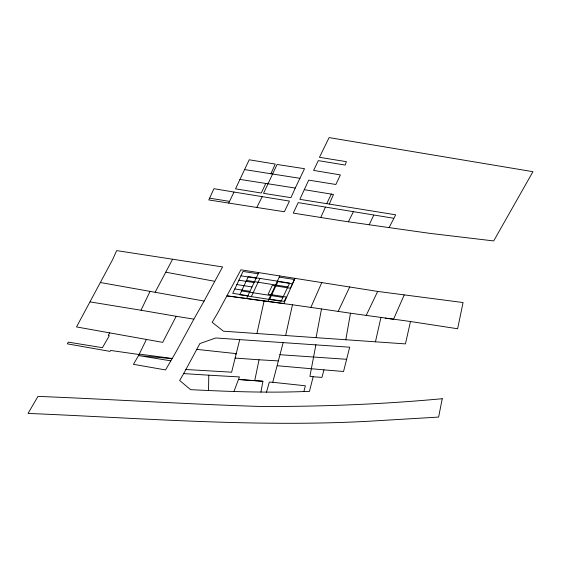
<?xml version="1.0" encoding="UTF-8"?>
<svg xmlns="http://www.w3.org/2000/svg" width="561" height="561" viewBox="0 0 561 561"><rect width="100%" height="100%" fill="white"/><g stroke="black" fill="none" stroke-linecap="round" stroke-linejoin="round"><path stroke-width="0.84" d="M208.545 390.47L208.776 375.19L183.685 373.598L179.653 380.491L190.614 389.657C228.334 391.557 266.103 392.952 303.866 391.55L309.441 391.452L313.164 376.754L321.923 377.413L323.999 369.86L343.549 371.494L349.685 347.203L215.775 337.974L199.905 343.535L183.685 373.598M345.793 339.833L350.485 313.22L410.491 321.516L457.622 328.753L463.077 302.547L377.679 291.425L240.9 269.799L217.57 313.213L212.163 322.309L223.439 331.193L405.435 343.9L410.491 321.516M266.475 392.216L269.336 382.076L272.758 382.293L283.172 342.54M260.921 392.104L262.913 381.263L238.467 379.481L233.916 391.55M316.067 337.652L321.502 308.943L350.485 313.22M185.845 369.496L231.63 372.195L239.694 339.714M254.722 380.653L259.042 359.783L278.207 360.905M315.906 344.685L309.91 376.368L313.164 376.754M285.633 335.576L292.463 304.777L321.502 308.943M375.435 341.866L380.898 317.652M292.463 304.777L264.077 301.054L256.896 333.655M303.866 391.55L305.373 385.786L272.758 382.293M235.781 354.391L235.992 353.605L196.925 349.391M90.146 301.909L141.014 310.233L150.046 291.376L204.099 301.054L222.577 266.931L116.639 250.599L112.635 259.596L76.513 326.93L162.697 342.364L176.182 316.292L193.875 319.139L204.099 301.054M228.72 203.103L234 192.051L289.462 201.09L284.371 211.763L208.776 199.954L213.93 188.699L234 192.051M329.286 204.036L333.493 194.457L304.258 189.695L299.869 199.337L395.701 214.807L389.089 227.612L341.775 220.824L293.256 213.103L298.2 202.626L393.64 218.243M310.927 307.274L321.832 282.456M404.222 294.918L393.534 319.265L385.239 318.164M295.016 278.263L283.887 303.494L226.939 295.857L264.077 301.054M244.582 169.569L270.921 173.77L275.234 164.071L249.21 159.78L235.522 188.833L261.307 193.026L265.704 183.552M295.254 188.047L290.942 197.661L263.537 193.342L277.071 164.478L304.518 168.693L295.254 188.047L239.905 179.401M320.752 217.514L325.457 207.1M304.258 189.695L308.711 180.137L335.864 184.485L340.387 174.92L313.592 170.404L318.318 160.614L345.162 165.067L346.389 161.659L319.447 157.318L329.125 137.599L532.95 171.687L493.687 240.935L429.838 233.355L389.089 227.612M246.609 298.494L258.754 272.59M251.356 296.608L259.89 278.41M267.906 301.348L279.848 275.893M269.553 299.448L278.088 281.25M326.733 203.65L331.348 194.008M369.187 224.786L373.717 215.207M338.185 311.341L349.784 286.825M366.165 315.485L377.679 291.425M193.875 319.139L176.533 350.997L165.565 369.937L133.427 364.313L138.567 355.576L146.358 339.58M256.742 207.493L262.246 196.666M348.367 221.819L353.374 211.763M155.173 292.204L172.606 259.217M109.725 332.869L108.287 335.359L109.185 335.618L109.079 336.116L102.425 347.701L68.281 342.126L67.362 343.851L110.019 351.389L110.671 350.457L139.086 354.524M208.776 375.19L239.442 376.936L238.467 379.481L262.913 381.263M346.712 359.299L279.827 354.699M235.059 358.072L259.042 359.783M277.33 365.737L323.999 369.86M172.108 358.71L138.567 355.576L170.832 360.856M172.248 358.465L139.338 354.103M299.96 178.314L270.921 173.77M258.186 273.81L243.018 271.44L232.752 293.326L247.913 295.703M279.28 277.106L294.441 279.476L290.339 288.235L272.274 285.409L268.165 294.167L286.229 296.993L284.175 301.369L269.014 298.999M240.964 275.816L256.132 278.186M277.225 281.489L292.393 283.859M246.517 280.444L287.849 286.909M238.909 280.198L254.077 282.569M236.854 284.574L252.022 286.944M234.807 288.95L249.968 291.32M241.588 290.949L282.926 297.414M209.604 198.18L229.477 201.357M141.014 310.233L176.182 316.292M100.433 282.534L150.046 291.376M165.979 272.225L214.737 281.306M442.243 398.71L438.618 417.082L369.152 421.213C255.402 427.468 141.674 418.106 28.05 413.422L37.973 396.396C112.768 399.341 187.465 404.243 262.282 406.529C322.344 406.599 382.441 404.299 442.243 398.71M248.32 276.601L239.785 294.798L281.117 301.257L289.651 283.06L248.32 276.601"/></g></svg>
